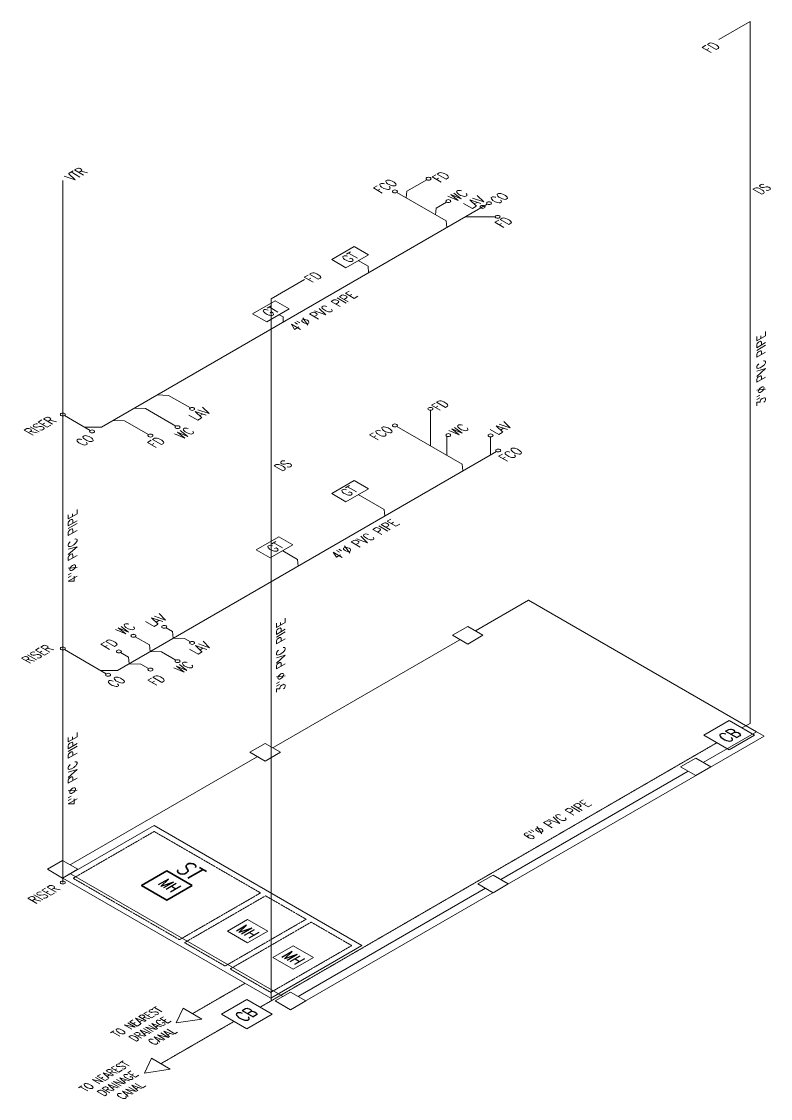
# Model space of a CAD drawing. Header units: millimetres. Extents: x 1634676 to 2610633, y -385676 to -37463.
# Drawn here: x 2140617 to 2151072, y -266201 to -251171 of the extents above; entities that cross this region are included whole.
import ezdxf

# ---------------------------------------------------------------- set-up
doc = ezdxf.new("R2010")
doc.units = ezdxf.units.MM
doc.header["$MEASUREMENT"] = 0
doc.linetypes.add('DASHED', pattern=[0.75, 0.5, -0.25])
doc.linetypes.add('DASHED2', pattern=[0.375, 0.25, -0.125])
doc.layers.get('0').update_dxf_attribs({"lineweight": 15})
for name, color, linetype, lineweight in [('.1', 1, 'Continuous', 9), ('.15', 7, 'Continuous', 15), ('.2', 2, 'Continuous', 20), ('RED', 1, 'Continuous', 9), ('ST-ANNOT_A', 74, 'Continuous', 20), ('ST-COL_E', 6, 'Continuous', 30), ('ST-HATCH_E', 250, 'Continuous', 9)]:
    doc.layers.add(name, color=color, linetype=linetype, lineweight=lineweight)
doc.styles.add('ST_TEXT', font='romans.shx', dxfattribs={"width": 0.75})

# ---------------------------------------------------------------- blocks, each defined once
blk = doc.blocks.new('5675675757')
for points in [[(2045777, -47336), (2045777, -47036), (2045477, -47036), (2045477, -47336)], [(2049777, -47336), (2049777, -47036), (2049477, -47036), (2049477, -47336)], [(2053777, -47336), (2053777, -47036), (2053477, -47036), (2053477, -47336)], [(2045777, -51836), (2045777, -51536), (2045477, -51536), (2045477, -51836)], [(2049777, -51836), (2049777, -51536), (2049477, -51536), (2049477, -51836)], [(2053777, -51836), (2053777, -51536), (2053477, -51536), (2053477, -51836)]]:
    blk.add_wipeout(points).dxf.layer = 'ST-HATCH_E'
at = {"layer": '.15', "color": 6}
for points in [[(2045477, -47336), (2045477, -47036), (2045777, -47036), (2045777, -47336)], [(2049477, -47336), (2049477, -47036), (2049777, -47036), (2049777, -47336)], [(2053477, -47336), (2053477, -47036), (2053777, -47036), (2053777, -47336)], [(2045477, -51836), (2045477, -51536), (2045777, -51536), (2045777, -51836)], [(2049477, -51836), (2049477, -51536), (2049777, -51536), (2049777, -51836)], [(2053477, -51836), (2053477, -51536), (2053777, -51536), (2053777, -51836)]]:
    blk.add_lwpolyline(points, close=True, dxfattribs=at)

msp = doc.modelspace()

# ---------------------------------------------------------------- linework, layer by layer
at = {"layer": '.1', "extrusion": (0, 0.816497, 0.57735), "elevation": -202065.385}
msp.add_lwpolyline([(-2150982.924, 166551.616), (-2144477.541, 173056.998), (-2141189.495, 169768.951), (-2147694.877, 163263.569)], close=True, dxfattribs=at)
for points in [[(-2146952.415, 164006.031), (-2147694.877, 163263.569), (-2150876.858, 166445.55), (-2150134.396, 167188.012)], [(-2149922.264, 167400.144), (-2147305.969, 170016.439)], [(-2147093.837, 170228.571), (-2144477.541, 172844.866)]]:
    msp.add_lwpolyline(points, dxfattribs=at)
at = {"layer": '.2', "color": 1, "linetype": 'Continuous', "ltscale": 3, "extrusion": (0, 0.816497, 0.57735)}
for p, q in [((2150786.534, -251171.022, 26006.562), (2150353.265, -251421.171, 26360.325)), ((2150786.534, -260968.981, 19078.359), (2150786.534, -251171.022, 26006.562)), ((2146273.379, -253377.972, 22199.457), (2145994.145, -253539.188, 22427.451)), ((2145994.145, -253539.188, 22427.451), (2145985.609, -253631.745, 22558.346)), ((2145854.171, -253555.859, 22451.027), (2146544.35, -253954.334, 23014.557)), ((2146549.283, -253690.791, 22641.85), (2146403.006, -253775.244, 22761.285)), ((2141732.595, -256831.606, 27083.632), (2147117.659, -253720.682, 22684.122)), ((2146403.006, -253775.244, 22761.285), (2146394.471, -253867.801, 22892.18)), ((2146544.35, -253954.334, 23014.557), (2146552.886, -254046.892, 23145.452)), ((2147228.582, -253896.307, 22932.494), (2146813.649, -253896.307, 22932.494)), ((2145317.784, -254506.03, 23794.772), (2145453.621, -254584.456, 23905.683)), ((2145453.621, -254584.456, 23905.683), (2145462.156, -254677.013, 24036.579)), ((2144103.059, -255039.392, 31477.263), (2144566.583, -254771.776, 31098.797)), ((2144212.767, -255262.217, 24864.182), (2144268.07, -255294.147, 24909.338)), ((2144268.07, -255294.147, 24909.338), (2144268.07, -255366.845, 25012.148)), ((2142669.569, -256387.798, 26455.994), (2142509.25, -256382.927, 26449.105)), ((2142973.784, -256563.373, 26704.294), (2142669.569, -256387.798, 26455.994)), ((2141216.732, -256669.703, 26854.668), (2141576.363, -256877.336, 27148.305)), ((2142347.512, -256573.853, 26719.115), (2142187.193, -256568.981, 26712.225)), ((2142771.106, -256818.195, 27064.667), (2142347.512, -256573.853, 26719.115)), ((2146325.798, -256596.83, 19823.406), (2146325.798, -257094.139, 20526.708)), ((2141732.595, -256831.606, 27083.632), (2141497.155, -256831.606, 27083.632)), ((2142055.921, -256742.307, 26957.345), (2141895.601, -256737.435, 26950.456)), ((2142391.16, -256935.7, 27230.844), (2142055.921, -256742.307, 26957.345)), ((2145854.171, -256821.845, 20141.626), (2146768.789, -257349.9, 20888.409)), ((2146553.587, -257225.654, 20712.697), (2146553.587, -256959.025, 20335.627)), ((2147164.009, -257218.686, 20702.843), (2147164.009, -256966.703, 20346.485)), ((2146768.789, -257349.9, 20888.409), (2146777.324, -257442.458, 21019.305)), ((2145317.784, -257772.016, 21485.371), (2145677.723, -257979.828, 21779.26)), ((2145677.723, -257979.828, 21779.26), (2145686.259, -258072.385, 21910.156)), ((2144263.147, -258557.291, 22595.916), (2144470.704, -258677.124, 22765.387)), ((2144470.704, -258677.124, 22765.387), (2144479.24, -258769.682, 22896.283))]:
    msp.add_line(p, q, dxfattribs=at)
at = {"layer": '.2', "color": 1, "linetype": 'Continuous', "ltscale": 3}
msp.add_line((2150786.534, -260968.981, 19078.359), (2150671.432, -261028.544, 19162.593), dxfattribs=at)
at = {"layer": '.2', "color": 1, "linetype": 'Continuous', "ltscale": 3, "extrusion": (0, 0.816497, 0.57735)}
for points, elevation in [([(-2145458.267, 166226.992), (-2145144.311, 166540.948), (-2144947.415, 166344.051), (-2145261.37, 166030.096)], -194065.385), ([(-2144353.249, 167536.747), (-2144039.294, 167850.702), (-2143842.398, 167653.806), (-2144156.353, 167339.851)], -194065.385), ([(-2145458.267, 166226.992), (-2145144.311, 166540.948), (-2144947.415, 166344.051), (-2145261.37, 166030.096)], -198065.385), ([(-2144403.629, 167587.127), (-2144089.674, 167901.082), (-2143892.778, 167704.186), (-2144206.733, 167390.231)], -198065.385)]:
    msp.add_lwpolyline(points, close=True, dxfattribs=dict(at, elevation=elevation))
at = {"layer": '.2', "color": 1, "linetype": 'DASHED', "ltscale": 5, "extrusion": (0, 0.816497, 0.57735), "elevation": -202065.385}
msp.add_lwpolyline([(-2143584.49, 173446.708), (-2142562.394, 174468.804)], dxfattribs=at)
at = {"layer": '.2', "color": 1, "linetype": 'Continuous', "ltscale": 0.3, "extrusion": (0, 0.816497, 0.57735), "elevation": -202065.385}
msp.add_lwpolyline([(-2142335.247, 174695.952), (-2142431.251, 174337.661), (-2142693.538, 174599.948)], close=True, dxfattribs=at)
at = {"layer": '.2', "color": 1, "linetype": 'Continuous', "ltscale": 3, "extrusion": (0, 0.816497, 0.57735)}
for centre in [(-2146298.929, 164389.701, -194065.385), (-2145829.422, 164696.982, -194065.385), (-2146574.834, 164931.519, -194065.385), (-2147142.454, 164982.51, -194065.385), (-2147052.575, 165072.389, -194065.385), (-2147263.582, 165311.404, -194065.385), (-2142998.547, 169955.631, -194065.385), (-2146325.798, 164296.992, -198065.385), (-2141191.983, 170090.318, -194065.385), (-2142795.87, 170396.995, -194065.385), (-2145829.422, 164696.982, -198065.385), (-2141601.111, 170499.446, -194065.385), (-2142415.924, 170600.52, -194065.385), (-2146574.834, 164931.519, -198065.385), (-2147164.009, 164937.631, -198065.385), (-2147271.713, 165303.272, -198065.385)]:
    msp.add_circle(centre, 35, dxfattribs=at)

# ---------------------------------------------------------------- texts
at = {"layer": '.2', "color": 1, "extrusion": (0, 0.816497, 0.57735), "style": 'ST_TEXT', "width": 0.75}
for s, height, p in [('FD', 175, (-2150228.062, 154779.862, -198714.266)), ('VTR', 175, (-2141329.748, 157879.342, -198714.266)), ('FCO', 175, (-2145636.171, 158180.061, -198714.266)), ('FD', 175, (-2146457.134, 157913.654, -198714.266)), ('WC', 175, (-2146685.79, 158373.003, -198714.266)), ('DS', 175, (-2150934.605, 158209.3, -198714.266)), ('LAV', 175, (-2146894.522, 158551.646, -198714.266)), ('CO', 175, (-2147262.968, 158431.899, -198714.266)), ('FD', 175, (-2147334.135, 159009.832, -198714.266)), ('GT', 175, (-2145191.008, 159854.168, -198714.266)), ('FD', 175, (-2144672.312, 160335.613, -198714.266)), ('4"%%C PVC PIPE ', 175, (-2144458.505, 162279.151, -198171.284)), ('GT', 175, (-2144081.825, 161155.771, -198714.266)), ('LAV', 175, (-2143060.236, 163669.175, -198714.266)), ('FD', 175, (-2146446.281, 165662.222, -197135.773)), ('RISER', 175, (-2140761.917, 164033.022, -198714.266)), ('WC', 175, (-2142868.846, 164116.894, -198714.266)), ('FCO', 175, (-2145580.217, 165901.242, -197473.798)), ('WC', 175, (-2146699.069, 165864.749, -197422.19)), ('LAV', 175, (-2147264.789, 165856.972, -197411.191)), ('CO', 175, (-2141480.613, 164287.08, -198714.266)), ('FD', 175, (-2142481.225, 164329.78, -198714.266)), ('FCO', 175, (-2147385.231, 166072.982, -197716.676)), ('DS', 175, (-2144249.544, 164894.361, -198714.266)), ('GT', 175, (-2145177.653, 166352.905, -198112.547)), ('4"%%C PVC PIPE ', 175, (-2145040.876, 164115.831, -200768.742)), ('GT', 175, (-2144145.339, 166804.067, -198750.586)), ('CB', 218.7675, (-2150476.766, 166712.157, -202065.385))]:
    msp.add_text(s, height=height, rotation=225, dxfattribs=at).set_placement(p)
at = {"layer": '.2', "color": 1, "extrusion": (-0.707107, 0.408248, 0.57735), "style": 'ST_TEXT', "width": 0.75}
for s, p in [('3"%%C PVC PIPE ', (-853379.484, 1164310.001, -1615256.903)), ('4"%%C PVC PIPE ', (-846420.685, 1160221.828, -1609475.353))]:
    msp.add_text(s, height=175, rotation=225, dxfattribs=at).set_placement(p)
at = {"layer": '.2', "color": 1, "extrusion": (0, 0.816497, 0.57735), "insert": (2141958.71, -265991.591, 26292.68), "char_height": 150, "attachment_point": 5, "text_direction": (0.689356, 0.418246, -0.591489), "style": 'ST_TEXT'}
msp.add_mtext('TO NEAREST \\PDRAINAGE\\PCANAL ', dxfattribs=at)

# ---------------------------------------------------------------- next in the draw order: block references
at = {"layer": '.2', "color": 1, "linetype": 'Continuous', "extrusion": (0, 0.816497, 0.57735), "rotation": 45.00000000000004}
msp.add_blockref('5675675757', (-3629870.701, -1245816.505, -202065.385), dxfattribs=at)

# ---------------------------------------------------------------- next in the draw order: linework, layer by layer
at = {"layer": '.2', "color": 1, "linetype": 'Continuous', "ltscale": 3, "extrusion": (0, 0.816497, 0.57735)}
for p, q in [((2141191.983, -263187.387, 22215.658), (2141191.983, -253389.428, 29143.862)), ((2144103.059, -264837.351, 24549.06), (2144103.059, -255039.392, 31477.263)), ((2141956.681, -260226.968, 24957.197), (2147245.99, -257171.302, 20635.832)), ((2142634.128, -259633.382, 24117.739), (2142724.991, -259685.842, 24191.928)), ((2142724.991, -259685.842, 24191.928), (2142733.526, -259778.399, 24322.824)), ((2142203.5, -259756.673, 24292.099), (2142402.904, -259871.799, 24454.911)), ((2142893.472, -259783.055, 24329.409), (2142733.153, -259778.183, 24322.519)), ((2142973.784, -259829.359, 24394.893), (2142893.472, -259783.055, 24329.409)), ((2141216.732, -259935.69, 24545.267), (2141800.449, -260272.698, 25021.869)), ((2142000.206, -259976.106, 24602.424), (2142111.222, -260040.201, 24693.068)), ((2142402.904, -259871.799, 24454.911), (2142411.439, -259964.356, 24585.807)), ((2142571.581, -259969.125, 24592.552), (2142411.261, -259964.254, 24585.662)), ((2142771.106, -260084.181, 24755.265), (2142571.581, -259969.125, 24592.552)), ((2142111.222, -260040.201, 24693.068), (2142119.757, -260132.758, 24823.964)), ((2142280.077, -260137.63, 24830.854), (2142119.757, -260132.758, 24823.964)), ((2142391.16, -260201.686, 24921.442), (2142280.077, -260137.63, 24830.854)), ((2141956.681, -260226.968, 24957.197), (2141721.241, -260226.968, 24957.197))]:
    msp.add_line(p, q, dxfattribs=at)
at = {"layer": '.2', "color": 1, "linetype": 'DASHED', "ltscale": 5, "extrusion": (0, 0.816497, 0.57735)}
msp.add_line((2150323.847, -261236.114, 19456.141), (2143948.238, -264926.962, 24675.788), dxfattribs=at)
at = {"layer": '.2', "color": 2, "linetype": 'DASHED2', "ltscale": 5, "extrusion": (0, 0.816497, 0.57735)}
msp.add_line((2143953.575, -263332.119, 22420.34), (2142822.204, -263985.316, 23344.101), dxfattribs=at)
at = {"layer": '.2', "color": 1, "extrusion": (0, 0.816497, 0.57735), "elevation": -202065.385}
for points in [[(-2150848.208, 166527.868), (-2150494.655, 166881.422), (-2150141.102, 166527.868), (-2150494.655, 166174.315)], [(-2144114.82, 173269.932), (-2143761.267, 173623.485), (-2143407.714, 173269.932), (-2143761.267, 172916.378)]]:
    msp.add_lwpolyline(points, close=True, dxfattribs=at)
at = {"layer": '.2', "color": 2, "linetype": 'Continuous', "ltscale": 0.3, "extrusion": (0, 0.816497, 0.57735), "elevation": -202065.385}
msp.add_lwpolyline([(-2144094.997, 172886.585), (-2145367.789, 171613.793), (-2142468.651, 168714.655), (-2141195.859, 169987.447)], close=True, dxfattribs=at)
at = {"layer": '.2', "color": 1, "linetype": 'Continuous', "ltscale": 3, "extrusion": (0, 0.816497, 0.57735), "elevation": -202065.385}
for points in [[(-2142468.651, 168714.655), (-2141195.859, 169987.447), (-2144094.997, 172886.585), (-2145367.789, 171613.793)], [(-2144056.008, 171263.37), (-2143773.165, 170980.527), (-2143490.322, 171263.37), (-2143773.165, 171546.213)], [(-2144692.404, 171899.766), (-2144409.561, 171616.924), (-2144126.719, 171899.766), (-2144409.561, 172182.609)]]:
    msp.add_lwpolyline(points, close=True, dxfattribs=at)
at = {"layer": '.2', "color": 2, "linetype": 'DASHED2', "ltscale": 5, "extrusion": (0, 0.816497, 0.57735), "elevation": -202065.385}
msp.add_lwpolyline([(-2143953.575, 170341.001), (-2142468.651, 168856.077), (-2141337.28, 169987.447), (-2142822.204, 171472.372)], dxfattribs=at)
for points in [[(-2142892.412, 171542.579), (-2143458.601, 172108.768), (-2144589.971, 170977.397), (-2144023.783, 170411.208)], [(-2143528.808, 172178.975), (-2144094.997, 172745.164), (-2145226.368, 171613.793), (-2144660.179, 171047.605)]]:
    msp.add_lwpolyline(points, close=True, dxfattribs=at)
at = {"layer": '.2', "color": 1, "linetype": 'DASHED', "ltscale": 5, "extrusion": (0, 0.816497, 0.57735), "elevation": -202065.385}
msp.add_lwpolyline([(-2143735.629, 172527.217), (-2143004.938, 173257.907)], dxfattribs=at)
at = {"layer": '.2', "color": 1, "linetype": 'Continuous', "ltscale": 0.3, "extrusion": (0, 0.816497, 0.57735), "elevation": -202065.385}
msp.add_lwpolyline([(-2142777.791, 173485.055), (-2143136.082, 173389.051), (-2142873.795, 173126.764)], close=True, dxfattribs=at)
at = {"layer": '.2', "color": 1, "linetype": 'Continuous', "ltscale": 3, "extrusion": (0, 0.816497, 0.57735)}
for centre in [(-2142609.379, 169566.705, -198065.385), (-2142178.751, 169780.252, -198065.385), (-2142179.288, 169784.648, -198065.385), (-2142998.547, 169955.631, -198065.385), (-2141191.983, 170090.318, -198065.385), (-2141975.458, 170160.322, -198065.385), (-2142795.87, 170396.995, -198065.385), (-2141825.197, 170723.532, -198065.385), (-2142415.924, 170600.52, -198065.385), (-2141191.983, 170090.318, -202065.385)]:
    msp.add_circle(centre, 35, dxfattribs=at)
at = {"layer": 'ST-COL_E', "color": 2, "ltscale": 2, "extrusion": (0, 0.816497, 0.57735), "elevation": -202065.385}
msp.add_lwpolyline([(-2142998.981, 170164.224), (-2142645.428, 169810.671), (-2142291.874, 170164.224), (-2142645.428, 170517.778)], close=True, dxfattribs=at)

# ---------------------------------------------------------------- next in the draw order: texts
at = {"layer": '.2', "color": 1, "extrusion": (0, 0.816497, 0.57735), "style": 'ST_TEXT', "width": 0.75}
for s, height, p in [('LAV', 175, (-2142453.37, 164365.822, -201749.628)), ('WC', 175, (-2142044.034, 164724.706, -201629.822)), ('FD', 175, (-2141829.561, 165049.515, -201656.663)), ('LAV', 175, (-2143067.596, 164589.096, -202065.385)), ('RISER', 175, (-2140724.841, 165161.346, -201814.816)), ('WC', 175, (-2142858.268, 165032.696, -202065.385)), ('FD', 175, (-2142488.166, 165338.525, -202065.385)), ('CO', 175, (-2141916.733, 165353.843, -202087.048)), ('6"%%C PVC PIPE ', 175, (-2147724.192, 166377.319, -203966.969)), ('RISER', 175, (-2140813.224, 167095.732, -204550.451)), ('CB', 218.7675, (-2143728.025, 173460.899, -202065.385))]:
    msp.add_text(s, height=height, rotation=225, dxfattribs=at).set_placement(p)
at = {"layer": '.2', "color": 1, "extrusion": (-0.707107, 0.408248, 0.57735), "style": 'ST_TEXT', "width": 0.75}
for s, p in [('3"%%C PVC PIPE ', (-846562.378, 1162111.955, -1612148.397)), ('4"%%C PVC PIPE ', (-843727.808, 1161119.454, -1610744.788))]:
    msp.add_text(s, height=175, rotation=225, dxfattribs=at).set_placement(p)
at = {"color": 3, "extrusion": (0, 0.816497, 0.57735), "char_height": 200, "attachment_point": 1, "text_direction": (0.707107, -0.408248, 0.57735), "style": 'ST_TEXT'}
for insert in [(2142648.466, -263127.637, 22131.158), (2143739.403, -263772.379, 23034.301), (2144375.799, -264139.802, 23553.917)]:
    msp.add_mtext('MH', dxfattribs=dict(at, insert=insert))
at = {"layer": 'RED', "color": 1, "linetype": 'Continuous', "ltscale": 1000, "extrusion": (1.99751e-15, 0.816497, 0.57735), "insert": (2142976.898, -263026.136, 21996.276), "char_height": 300, "attachment_point": 5, "text_direction": (0.707107, -0.408248, 0.57735), "style": 'ST_TEXT'}
msp.add_mtext('{\\C4;ST}', dxfattribs=at)
at = {"layer": 'ST-ANNOT_A', "extrusion": (0, 0.816497, 0.57735), "insert": (2142406.061, -265233.436, 25200.298), "char_height": 150, "attachment_point": 5, "text_direction": (0.707107, 0.408248, -0.57735), "style": 'ST_TEXT'}
msp.add_mtext('TO NEAREST \\PDRAINAGE\\PCANAL ', dxfattribs=at)

doc.saveas('drawing.dxf')
